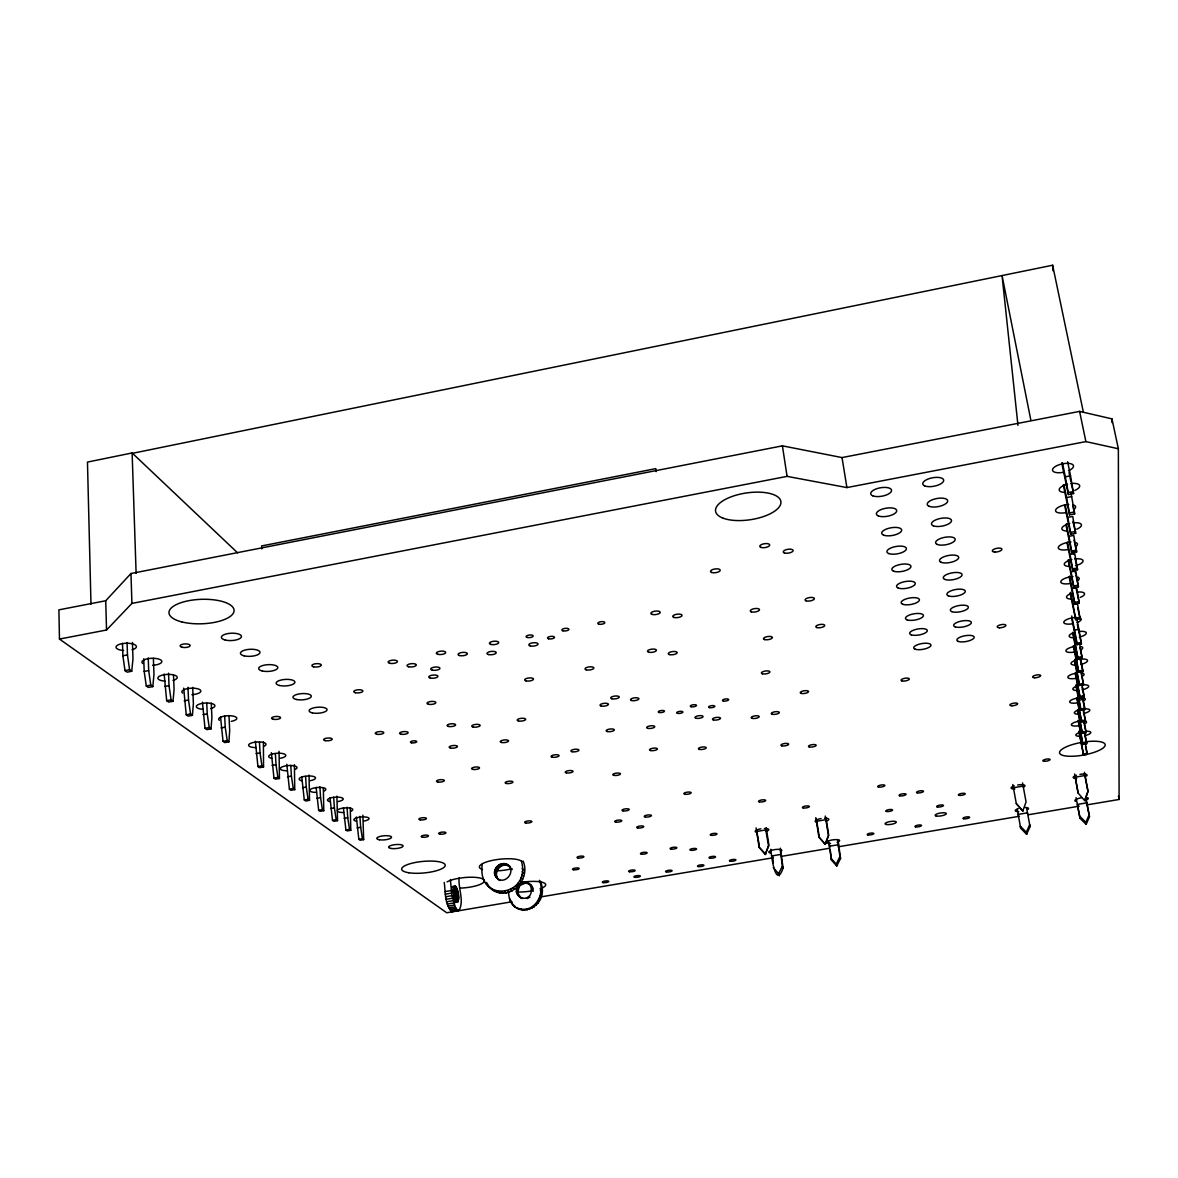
<?xml version="1.0" encoding="UTF-8"?>
<svg xmlns="http://www.w3.org/2000/svg" width="1178" height="1178" viewBox="0 0 1178 1178"><rect width="100%" height="100%" fill="white"/><g stroke="black" fill="none" stroke-linecap="round" stroke-linejoin="round"><path stroke-width="1.5" d="M458.625 898.785C459.582 895.943 455.901 880.717 453.707 888.934C452.352 892.202 456.887 908.194 458.625 898.785L453.883 899.58M356.345 816.987L358.848 839.34L360.1 840.238L363.663 839.62L362.868 815.176M343.416 807.828L345.905 830.004L347.201 830.932L350.808 830.299L350.249 807.946M520.028 897.165C536.402 904.468 533.914 873.502 519.336 884.428L520.352 885.296L525.27 883.117L529.113 883.809M330.017 797.8L332.505 820.344L333.845 821.302L337.526 820.654L336.908 796.195M316.146 787.419L318.649 810.331L320.033 811.333L323.773 810.67L323.346 787.64M301.804 777.185L304.277 799.965L305.72 801.011L309.519 800.333L309.048 775.109M286.799 764.272L289.405 789.231L290.892 790.305L294.75 789.613L294.397 764.684M271.367 752.698L273.959 778.084L275.505 779.203L279.436 778.496L279.068 751.373M255.361 741.256L257.938 766.525L259.543 767.688L263.548 766.966L263.401 741.875M220.536 716.946L223.025 741.345L224.762 742.596L228.915 741.831L229.695 730.478L228.988 715.9M202.439 702.162L205.001 728.328L206.813 729.638L211.039 728.858L211.907 717.314L211.26 703.104M183.68 688.129L186.227 714.781L188.112 716.15L192.426 715.341L193.383 703.619L192.691 687.348M164.154 674.022L166.672 700.674L168.645 702.088L173.033 701.278L174.079 689.366L173.534 675.23M143.76 658.782L144.187 671.431L146.293 685.964L148.34 687.437L152.816 686.597L153.965 674.493L153.39 658.296M122.497 643.379L122.88 655.763L125.001 670.606L127.136 672.152L131.715 671.283L132.981 658.973L132.451 642.481M516.494 890.509L518.394 885.444L519.41 886.298L517.584 892.703L521.044 898.004L517.363 894.352L516.494 890.509L517.51 891.363M507.747 865.005C516.479 871.234 505.053 885.37 497.101 878.243C488.207 870.086 503.948 856.98 510.545 867.435L506.599 864.328M500.002 880.54C491.432 875.504 499.766 861.457 508.395 865.874M508.498 890.789C508.822 923.935 552.305 909.387 540.319 881.173M517.702 908.503L516.671 907.678C532.809 915.645 546.239 894.647 539.333 880.305M482.244 864.21C476.648 903.6 531.175 897.165 521.486 861.236M490.195 887.991C507.055 903.776 531.793 880.481 523.061 861.015M756.35 831.535L765.774 829.93L768.498 845.568L765.273 854.506L759.074 847.173L756.085 827.884M765.14 854.521L768.954 845.406L766.215 827.751M815.794 817.694L818.916 837.043L825.174 844.39L828.414 835.423L825.277 816.074M825.896 817.576L828.752 835.276L825.174 844.39M1022.769 811.024L1026.067 801.953L1023.152 786.065L1013.404 787.729L1016.305 803.602L1022.769 811.024L1016.305 803.602M1074.616 773.975L1078.106 793.044L1084.629 800.584L1087.912 791.38L1084.482 773.46M1084.761 800.554L1088.074 791.439L1084.423 772.297M1089.179 814.646L1089.444 816.693L1086.204 824.291L1085.939 822.259L1089.179 814.646L1085.807 797.756M1026.701 834.245L1026.332 832.242L1029.69 824.644L1030.043 826.647L1026.568 834.274L1020.693 828.222L1018.16 814.396L1027.481 812.835L1030.043 826.647M838.309 841.975L840.547 858.438L836.748 866.021L836.247 864.063L839.929 856.494L837.543 839.708A6.641 1.708 -8.3 0 0 827.56 841.283A6.641 1.708 -8.3 0 0 830.564 843.404M770.854 849.264C771.089 853.903 775.448 890.45 783.075 868.068L780.41 848.189M779.306 875.622L778.599 873.708L782.369 866.154L780.204 849.397M444.209 882.44C445.667 891.893 444.356 904.468 451.91 911.595L458.934 910.476C464.618 900.979 457.889 887.976 459.17 877.816M511.974 901.774L446.727 912.773L59.46 639.065L58.9 609.851L105.725 600.751L130.964 573.524L782.413 445.844L842.02 457.579L1079.593 411.387L1111.958 418.867L1118.364 448.759L1119.1 799.464L1086.484 804.957M519.41 886.298L520.352 885.296M59.46 639.065L106.535 630.009L131.921 603.416L787.066 476.368L846.908 487.574L1085.895 441.603L1118.364 448.759M453.206 911.08L451.91 911.595M818.916 837.043L825.38 844.243M759.074 847.173L765.729 854.315M237.573 552.821L132.127 452.956L87.466 462.085L90.986 604.181M132.348 453.353L1052.631 265.227L1083.348 412.079M452.411 886.798L455.474 886.165L452.219 886.651M122.88 655.763L127.46 654.894L127.077 642.496M1062.453 462.733L1065.31 476.81L1070.522 475.824L1073.585 493.567L1068.372 494.539L1061.717 462.954M125.001 670.606L129.595 669.737L131.715 671.283M1068.372 494.539L1068.255 492.492L1073.467 491.506M144.187 671.431L148.678 670.576L148.237 657.928M1064.014 485.012L1066.561 497.558L1071.656 496.586L1074.645 513.902L1069.565 514.845L1063.263 484.88M146.293 685.964L150.784 685.125L152.816 686.597M1069.565 514.845L1069.447 512.901L1074.542 511.944M164.611 686.435L169.014 685.611L168.542 673.183M1065.265 505.053L1067.754 517.363L1072.731 516.435L1075.661 533.325L1070.684 534.252L1064.514 504.788M166.672 700.674L171.09 699.85L173.033 701.278M1070.684 534.252L1070.581 532.382L1075.558 531.455M184.195 700.836L188.509 700.026L187.994 687.319M1066.37 523.754L1068.902 536.329L1073.762 535.416L1076.633 551.922L1071.759 552.821L1065.943 524.961M186.227 714.781L190.556 713.986L192.426 715.341M1071.759 552.821L1071.656 551.024L1076.53 550.126M202.999 714.648L207.24 713.868L206.754 703.163M1067.504 542.13L1069.992 554.47L1074.763 553.601L1077.561 569.71L1072.805 570.594L1067.091 543.191M205.001 728.328L209.242 727.548L211.039 728.858M1072.805 570.594L1072.702 568.871L1077.472 568.002M221.052 727.916L225.219 727.15L224.689 716.18M1068.608 559.741L1071.052 571.875L1075.705 571.006L1078.444 586.777L1073.791 587.631L1068.063 560.036M223.025 741.345L227.192 740.579L228.915 741.831M1073.791 587.631L1073.688 585.981L1078.356 585.127M1069.565 576.13L1072.054 588.558L1076.618 587.719L1079.298 603.136L1074.734 603.961L1069.123 576.822M1074.734 603.961L1074.645 602.385L1079.225 601.56M1070.581 592.357L1073.025 604.564L1077.502 603.754L1080.123 618.848L1075.647 619.643L1070.139 592.946M256.024 753.611L260.029 752.889L259.454 742.287M1075.647 619.643L1075.558 618.126L1080.049 617.316M257.938 766.525L261.943 765.803L263.548 766.966M272.074 765.405L276.005 764.699L275.387 753.802M1071.744 615.961L1074.557 630.112L1078.901 629.332L1081.433 643.895L1077.104 644.66L1071.627 618.008M273.959 778.084L277.905 777.377L279.436 778.496M287.535 776.773L291.393 776.081L290.775 765.361M1077.104 644.66L1077.016 643.247L1081.36 642.466M1073.011 632.336L1075.426 644.513L1079.681 643.762L1082.17 658.031L1077.929 658.782L1072.54 632.527M289.405 789.231L293.278 788.538L294.75 789.613M302.437 787.729L306.251 787.051L305.603 776.493M1077.929 658.782L1077.841 657.412L1082.096 656.661M1073.776 645.868L1076.265 658.384L1079.048 657.898M304.277 799.965L308.091 799.288L309.519 800.333M316.823 798.301L320.563 797.639L319.871 786.757M1082.818 670.311L1082.876 671.637L1078.709 672.373L1078.636 671.062L1082.818 670.311L1080.432 657.648M1074.63 659.43L1077.075 671.754L1081.168 671.033L1083.569 684.742L1079.475 685.463L1074.498 661.064M318.649 810.331L322.389 809.669L323.773 810.67M330.709 808.506L334.39 807.858L333.683 797.153M1079.475 685.463L1079.401 684.197L1083.495 683.476M332.505 820.344L336.186 819.682L337.526 820.654M344.138 818.371L347.746 817.738L347.039 807.18M1076.118 684.551L1078.606 697.067L1084.158 696.154L1081.875 683.932M1075.308 674.052L1080.211 698.083L1084.231 697.376L1084.158 696.154M1075.97 685.935L1078.783 700.188L1082.729 699.496L1082.022 695.933M345.905 830.004L349.527 829.371L350.808 830.299M357.096 827.898L360.659 827.28L359.894 816.369M1084.805 708.39L1084.864 709.583L1080.918 710.26L1080.844 709.082L1084.805 708.39L1082.553 696.375M358.848 839.34L362.412 838.721L363.663 839.62M1077.973 710.246L1080.02 720.656L1082.567 720.214M1085.424 720.2L1085.483 721.348L1081.595 722.026L1081.537 720.877L1085.424 720.2L1083.215 708.39M1078.577 721.098L1080.697 731.862L1083.2 731.42M1086.013 731.612L1086.072 732.716L1082.258 733.379L1082.199 732.274L1086.013 731.612L1084.158 721.658M1086.587 742.641L1086.646 743.701L1082.891 744.349L1082.832 743.289L1086.587 742.641L1084.761 732.849M1087.147 753.302L1087.206 754.332L1083.51 754.965L1083.451 753.935L1087.147 753.302L1085.041 742.052M816.148 821.346L825.645 819.726M1085.115 775.492L1075.293 777.171L1078.106 793.044M452.514 886.887L455.68 886.357M452.941 887.417L456.092 886.887M453.353 888.168L456.519 887.623M452.19 889.361L456.931 888.551M444.975 891.613L451.351 890.524L450.423 879.524M452.573 890.45L457.314 889.64M452.926 891.658L457.668 890.862M445.255 894.176L451.63 893.101L451.351 890.524M453.236 892.968L457.977 892.173M453.501 894.338L458.227 893.528M445.637 896.767L452.013 895.678L455.209 906.839L456.769 909.431L458.934 910.476M453.692 895.722L458.433 894.912M453.824 897.076L458.566 896.281M446.123 899.315L452.499 898.24M453.898 898.387L458.625 897.577M446.698 901.759L453.074 900.684M453.81 900.655L458.536 899.859M455.238 901.303L458.389 900.772M455.017 902.024L458.183 901.494M454.752 902.539L457.918 902.009M447.36 904.041L453.736 902.981M448.082 906.118L454.443 905.043M448.833 907.899L455.209 906.839M449.628 909.387L455.989 908.312M772.12 855.891L781.147 854.374M836.748 866.021L831.432 859.955L829.386 846.231L838.486 844.7M1086.734 802.836L1077.325 804.427L1080.02 818.268L1086.072 824.32L1085.807 822.288L1079.74 816.236M450.408 910.506L456.769 909.431M451.174 911.242L457.535 910.182M454.796 910.815L459.538 910.02M540.967 896.885L772.945 857.79M782.015 856.273L829.135 848.322M838.191 846.805L1019.426 816.266M1028.482 814.734L1079.225 806.179M773.298 867.671L778.599 873.708M836.13 864.078L830.799 858.026M1020.693 828.222L1020.325 826.205L1026.332 832.242M528.112 882.94L531.204 885.326L533.03 888.757L532.044 887.888M486.161 883.647L492.036 889.478M492.699 889.611L494.539 891.083M488.001 885.989L489.842 887.49M518.894 908.621L519.925 909.445M511.385 902.863L515.669 907.207L514.639 906.368M495.467 890.774L497.293 892.247M512.872 904.763L513.902 905.587M521.265 909.195L522.281 910.02M510.221 900.728L512.415 903.688M498.397 891.481L500.223 892.953M523.724 909.372L524.74 910.196M501.445 891.687L503.271 893.174M509.426 898.416L511.252 901.568M504.537 891.422L506.334 892.895M526.198 909.151L527.214 909.976M528.642 908.547L529.644 909.372M507.571 890.656L509.367 892.144M530.984 907.561L531.985 908.4M495.452 876.137L497.278 877.654M517.363 894.352L518.394 895.206M521.206 897.724L522.222 898.564M496.174 877.271L498.927 879.76M510.486 889.434L512.268 890.921M494.613 873.546L496.453 875.077M516.568 891.849L517.584 892.703M533.178 906.235L534.179 907.06M494.922 874.886L496.748 876.417M516.862 893.145L517.878 893.999M494.554 872.162L496.38 873.693M513.21 887.785L514.992 889.272M535.151 904.586L536.152 905.411M494.716 870.763L496.542 872.294M516.641 889.154L517.672 890.008M526.448 897.739L527.449 898.593M515.669 885.723L517.436 887.225M495.113 869.393L496.939 870.94M517.024 887.844L518.04 888.698M527.7 897.194L528.701 898.034M495.717 868.098L497.543 869.644M517.613 886.578L518.629 887.446M536.874 902.657L537.86 903.497M528.863 896.443L529.864 897.283M496.527 866.92L498.353 868.466M497.528 865.874L499.339 867.42M538.287 900.493L539.274 901.332M517.805 883.338L519.572 884.84M498.662 864.991L500.473 866.537M520.44 883.574L521.456 884.442M519.572 880.658L521.339 882.16M499.914 864.313L501.725 865.859M521.648 882.926L522.664 883.794M539.377 898.166L540.363 899.005M523.592 882.337L524.608 883.205M501.239 863.857L503.05 865.403M522.929 882.484L523.945 883.353M532.191 890.568L533.192 891.422M503.993 863.621L505.804 865.167M525.594 882.263L526.595 883.132M540.084 895.722L541.07 896.561M502.623 863.621L504.42 865.167M524.254 882.248L525.27 883.117M532.235 889.213L533.222 890.067M540.422 893.204L541.409 894.058M531.013 885.473L532.014 886.342M505.333 863.857L507.129 865.403M526.89 882.499L527.891 883.353M531.631 886.636L532.633 887.49M520.926 877.757L522.679 879.274M540.363 890.715L541.35 891.569M521.825 874.724L523.577 876.255M529.231 883.603L531.204 885.326M522.252 871.617L524.004 873.148M522.193 868.51L523.945 870.056M518.084 895.457L519.999 897.238M486.602 882.513L488.016 885.134M511.385 868.48L512.018 869.673M778.467 873.737L779.173 875.652M782.369 866.154L783.075 868.068M839.929 856.494L840.547 858.438M1071.2 482.995L1073.585 493.567M1072.702 505.229L1074.645 513.902M1072.996 521.368L1075.661 533.325M1074.027 540.142L1076.633 551.922M1075.013 558.122L1077.561 569.71M1075.941 575.35L1078.444 586.777M1077.207 593.491L1079.298 603.136M1077.723 607.76L1080.123 618.848M1081.433 643.895L1077.34 624.266M1079.873 647.355L1081.787 656.249M1082.876 671.637L1079.917 657.56M1083.569 684.742L1080.653 670.871M1082.052 687.157L1084.231 697.376M1078.709 672.373L1073.291 645.824M1083.083 701.175L1084.864 709.583M1083.377 711.394L1085.483 721.348M1083.996 722.894L1086.072 732.716M1078.783 700.188L1080.918 710.26M1084.614 734.012L1086.646 743.701M1081.595 722.026L1076.736 698.039M1079.593 411.387L1085.895 441.603M1085.527 746.366L1087.206 754.332M1082.258 733.379L1077.472 709.73M1082.891 744.349L1078.047 720.362M1083.51 754.965L1078.739 731.317M1089.444 816.693L1086.101 800.142M1067.636 461.747L1070.522 475.824M1069.02 472.466L1070.817 481.228M1070.92 493.008L1071.656 496.586M1080.02 818.268L1076.103 797.639M1073.585 551.098L1074.292 554.602M1074.866 569.961L1075.588 573.553M1118.423 796.137L1119.1 799.464M1076.132 588.352L1076.854 591.886M1076.766 618.715L1078.901 629.332M1030.897 420.428L1002.051 275.578L1017.969 425.376M1075.44 672.505L1080.211 698.083M1077.237 698.51L1081.537 720.877M1079.269 732.083L1083.451 753.935M1065.31 476.81L1068.255 492.492M1066.561 497.558L1069.447 512.901M1067.754 517.363L1070.581 532.382M1068.902 536.329L1071.656 551.024M1069.992 554.47L1072.702 568.871M1071.052 571.875L1073.688 585.981M1072.054 588.558L1074.645 602.385M1073.025 604.564L1075.558 618.126M1022.548 782.869L1023.402 787.508M829.224 843.507L829.872 846.953M828.443 841.239L829.386 846.231M1074.557 630.112L1077.016 643.247M1075.426 644.513L1077.841 657.412M1076.265 658.384L1078.636 671.062M1077.075 671.754L1079.401 684.197M1078.606 697.067L1080.844 709.082M1080.02 720.656L1082.199 732.274M1080.697 731.862L1082.832 743.289M1012.815 784.519L1013.669 789.157M1026.553 807.769L1027.599 813.63M1017.232 809.345L1018.293 815.191M1026.2 832.257L1026.568 834.274M819.27 836.881L816.428 819.196M757.086 832.875L759.236 845.23M842.02 457.579L846.908 487.574M360.659 827.28L362.412 838.721M782.413 445.844L787.066 476.368M347.746 817.738L349.527 829.371M334.39 807.858L336.186 819.682M320.563 797.639L322.389 809.669M306.251 787.051L308.091 799.288M291.393 776.081L293.278 788.538M451.63 893.101L452.013 895.678M276.005 764.699L277.905 777.377M260.029 752.889L261.943 765.803M225.219 727.15L227.192 740.579M207.24 713.868L209.242 727.548M188.509 700.026L190.556 713.986M169.014 685.611L171.09 699.85M148.678 670.576L150.784 685.125M127.46 654.894L129.595 669.737M656.161 471.642L655.778 468.638L261.634 545.944L261.81 548.904M830.269 850.207L831.432 859.955M772.709 856.597L773.372 863.091M1052.631 265.227L1052.97 270.719M132.127 452.956L136.118 573.377M130.964 573.524L131.921 603.416M105.725 600.751L106.535 630.009M1111.958 418.867L1111.988 422.549M1076.103 542.675A9.792 3.549 -11.6 0 1 1076.294 546.253M1068.078 549.581A9.792 3.549 -11.6 0 1 1058.359 547.137A9.792 3.549 -11.6 0 1 1070.979 542.042M824.585 818.209A6.891 1.841 -8.2 0 1 828.738 819.122A6.891 1.841 -8.2 0 1 826.131 821.184M816.575 822.126A6.891 1.841 -8.2 0 1 815.647 820.418M817.797 819.358A6.891 1.841 -8.2 0 1 821.066 818.548M770.206 852.96A6.597 1.693 -7.8 0 1 770.368 850.752A6.597 1.693 -7.8 0 1 778.687 849.338A6.597 1.693 -7.8 0 1 781.382 851.076M1070.993 483.525A10.484 4.035 -12.1 0 1 1079.534 485.262A10.484 4.035 -12.1 0 1 1074.763 490.446M1064.514 492.389A10.484 4.035 -12.1 0 1 1059.287 489.091A10.484 4.035 -12.1 0 1 1067.445 484.202M1076.913 592.107A9.218 3.136 -11.3 0 1 1084.408 593.329A9.218 3.136 -11.3 0 1 1080.182 597.423M1071.17 599.072A9.218 3.136 -11.3 0 1 1070.831 593.609M1083.274 708.994A7.863 2.282 -10.5 0 1 1089.812 710.143A7.863 2.282 -10.5 0 1 1083.524 713.529M1078.326 714.162A7.863 2.282 -10.5 0 1 1078.091 710.172M837.558 839.605A6.641 1.708 -8.3 0 1 837.072 842.299M330.252 801.703A7.952 2.356 -4.4 0 1 330.238 798.08A7.952 2.356 -4.4 0 1 342.209 797.874A7.952 2.356 -4.4 0 1 338.042 801.57M1086.985 731.244A7.598 2.135 -10.4 0 1 1090.725 732.863A7.598 2.135 -10.4 0 1 1084.732 735.661M1079.711 736.279A7.598 2.135 -10.4 0 1 1079.475 732.539M1063.278 472.304A10.72 4.226 -12.2 0 1 1053.058 468.461A10.72 4.226 -12.2 0 1 1069.58 463.484A10.72 4.226 -12.2 0 1 1068.475 470.729M1074.145 505.171A10.234 3.858 -11.8 0 1 1074.351 509.073M1065.781 512.636A10.234 3.858 -11.8 0 1 1055.621 509.927A10.234 3.858 -11.8 0 1 1068.785 504.449M1073.129 522.87A10.013 3.696 -11.8 0 1 1081.301 524.401A10.013 3.696 -11.8 0 1 1076.721 529.187M1066.929 531.013A10.013 3.696 -11.8 0 1 1061.923 528.024A10.013 3.696 -11.8 0 1 1069.742 523.503M219.329 720.318A9.115 3.019 -3 0 1 224.218 716.136A9.115 3.019 -3 0 1 236.13 717.196A9.115 3.019 -3 0 1 231.227 721.378M202.955 709.274A9.321 3.122 -2.7 0 1 197.565 704.93A9.321 3.122 -2.7 0 1 212.04 703.634A9.321 3.122 -2.7 0 1 210.671 708.582M182.634 693.091A9.527 3.254 -2.5 0 1 188.568 688.438A9.527 3.254 -2.5 0 1 200.716 690.514A9.527 3.254 -2.5 0 1 191.911 694.667M164.92 681.12A9.748 3.387 -2.2 0 1 159.074 676.408A9.748 3.387 -2.2 0 1 174.167 675.068A9.748 3.387 -2.2 0 1 172.989 680.398M142.803 663.538A9.969 3.519 -1.9 0 1 148.811 658.546A9.969 3.519 -1.9 0 1 161.651 660.843A9.969 3.519 -1.9 0 1 152.625 665.305M123.616 650.521A10.219 3.667 -1.5 0 1 117.226 645.382A10.219 3.667 -1.5 0 1 133.011 644.013A10.219 3.667 -1.5 0 1 132.039 649.785M356.507 821.213A7.672 2.209 -4.7 0 1 356.625 817.812A7.672 2.209 -4.7 0 1 368.14 817.576A7.672 2.209 -4.7 0 1 364.002 821.051M1075.102 558.932A9.601 3.401 -11.5 0 1 1083.097 560.875A9.601 3.401 -11.5 0 1 1075.47 565.69M1069.138 566.441A9.601 3.401 -11.5 0 1 1064.352 563.732A9.601 3.401 -11.5 0 1 1071.847 559.535M1077.914 577.132A9.395 3.269 -11.3 0 1 1078.076 580.43M1070.198 583.522A9.395 3.269 -11.3 0 1 1060.877 581.328A9.395 3.269 -11.3 0 1 1072.981 576.572M1080.035 617.949A8.923 2.945 -11.1 0 1 1077.045 622.573M1072.702 623.751A8.923 2.945 -11.1 0 1 1063.999 621.557A8.923 2.945 -11.1 0 1 1076.766 617.434M1081.301 697.715A7.996 2.371 -10.6 0 1 1084.349 700.468M1077.634 702.839A7.996 2.371 -10.6 0 1 1069.624 701.838A7.996 2.371 -10.6 0 1 1077.325 698.083M1081.537 646.648A8.585 2.739 -10.9 0 1 1081.684 649.402M1074.469 652.067A8.585 2.739 -10.9 0 1 1065.854 650.83A8.585 2.739 -10.9 0 1 1074.13 646.575M1079.136 659.415A8.437 2.636 -10.8 0 1 1087.544 660.372A8.437 2.636 -10.8 0 1 1080.844 664.436M1075.278 665.099A8.437 2.636 -10.8 0 1 1071.096 663.067A8.437 2.636 -10.8 0 1 1077.708 659.709M1082.935 673.286A8.275 2.547 -10.7 0 1 1083.068 675.848M1076.103 678.366A8.275 2.547 -10.7 0 1 1067.798 677.247A8.275 2.547 -10.7 0 1 1075.779 673.256M1081.964 684.978A8.128 2.459 -10.7 0 1 1088.737 686.244A8.128 2.459 -10.7 0 1 1082.229 689.837M1076.854 690.485A8.128 2.459 -10.7 0 1 1076.589 686.229M287.358 770.795A8.408 2.606 -3.8 0 1 280.717 767.776A8.408 2.606 -3.8 0 1 292.718 765.612A8.408 2.606 -3.8 0 1 295.177 769.396M271.941 758.367A8.57 2.695 -3.7 0 1 271.588 754.229A8.57 2.695 -3.7 0 1 284.561 754.111A8.57 2.695 -3.7 0 1 280.379 758.279M337.306 810.317A7.804 2.268 -4.5 0 1 348.29 807.858A7.804 2.268 -4.5 0 1 350.897 811.215M343.578 812.511A7.804 2.268 -4.5 0 1 337.644 811.465M1085.439 721.216A7.716 2.209 -10.4 0 1 1085.556 723.439M1079.048 725.692A7.716 2.209 -10.4 0 1 1071.406 724.382A7.716 2.209 -10.4 0 1 1081.404 720.921M256.097 747.588A8.747 2.798 -3.4 0 1 249.014 744.319A8.747 2.798 -3.4 0 1 261.442 742.066A8.747 2.798 -3.4 0 1 264.166 746.116M511.9 868.746A21.675 5.728 -5.9 0 1 497.219 870.851M482.494 869.585A21.675 5.728 -5.9 0 1 492.389 860.382A21.675 5.728 -5.9 0 1 521.721 861.339M447.08 881.895A19.908 5.124 -5.7 0 1 472.319 877.227A19.908 5.124 -5.7 0 1 483.436 882.528A19.908 5.124 -5.7 0 1 460.112 888.109M521.294 882.425A19.437 4.933 -6.1 0 1 543.117 882.543A19.437 4.933 -6.1 0 1 540.025 888.845M531.411 890.98A19.437 4.933 -6.1 0 1 515.964 891.908M1017.689 785.004A7.039 1.87 -9.7 0 1 1023.873 784.901A7.039 1.87 -9.7 0 1 1024.168 786.757M1014.818 789.039A7.039 1.87 -9.7 0 1 1014.258 785.844M1024.978 807.534A6.773 1.738 -9.6 0 1 1027.805 809.463M1018.793 811.627A6.773 1.738 -9.6 0 1 1018.278 808.668M764.404 828.473A6.862 1.826 -7.8 0 1 768.689 829.356A6.862 1.826 -7.8 0 1 766.26 831.388M756.718 832.331A6.862 1.826 -7.8 0 1 755.628 830.652A6.862 1.826 -7.8 0 1 760.9 828.811M316.455 792.382A8.099 2.43 -4.2 0 1 310.182 789.569A8.099 2.43 -4.2 0 1 321.8 787.508A8.099 2.43 -4.2 0 1 324.009 791.027M302.128 780.808A8.246 2.518 -4 0 1 301.966 776.95A8.246 2.518 -4 0 1 314.408 776.773A8.246 2.518 -4 0 1 310.226 780.69M1079.048 631.482A8.761 2.842 -11 0 1 1086.337 633.013A8.761 2.842 -11 0 1 1079.357 637.107M1073.57 637.799A8.761 2.842 -11 0 1 1073.276 632.866M1087.397 797.639A6.832 1.738 -10 0 1 1085.071 800.436M1075.838 801.349A6.832 1.738 -10 0 1 1075.72 799.612A6.832 1.738 -10 0 1 1081.492 797.742M1079.961 774.388A7.112 1.885 -10.1 0 1 1086.087 774.299A7.112 1.885 -10.1 0 1 1086.204 776.184M1076.692 778.496A7.112 1.885 -10.1 0 1 1076.471 775.242M1085.35 741.816A23.207 6.405 -10.3 0 1 1101.18 749.296A23.207 6.405 -10.3 0 1 1062.217 755.186A23.207 6.405 -10.3 0 1 1081.949 742.331M751.284 611.824A4.683 1.708 -8.2 0 0 759.221 610.366A4.683 1.708 -8.2 0 0 754.126 608.687A4.683 1.708 -8.2 0 0 751.284 611.824M603.195 882.616A3.254 0.825 -6.7 0 0 608.643 881.689A3.254 0.825 -6.7 0 0 604.829 881.056A3.254 0.825 -6.7 0 0 603.195 882.616M709.745 858.144A3.313 0.854 -7.4 0 0 715.355 857.201A3.313 0.854 -7.4 0 0 711.659 856.509A3.313 0.854 -7.4 0 0 709.745 858.144M722.718 518.025A32.999 13.518 -8.4 0 0 778.717 507.571A32.999 13.518 -8.4 0 0 743.289 493.479A32.999 13.518 -8.4 0 0 722.718 518.025M181.677 621.881A32.586 12.236 -2.1 0 0 233.804 612.148A32.586 12.236 -2.1 0 0 189.084 600.633A32.586 12.236 -2.1 0 0 181.677 621.881M552.217 757.174A4.005 1.237 -6.2 0 0 558.917 755.981A4.005 1.237 -6.2 0 0 554.087 754.907A4.005 1.237 -6.2 0 0 552.217 757.174M629.464 871.735A3.298 0.839 -6.8 0 0 635.001 870.792A3.298 0.839 -6.8 0 0 631.172 870.144A3.298 0.839 -6.8 0 0 629.464 871.735M709.362 707.595A3.136 1.016 -7.6 0 0 714.648 706.653A3.136 1.016 -7.6 0 0 711.173 705.71A3.136 1.016 -7.6 0 0 709.362 707.595M408.648 872.736A21.881 5.802 -5.3 0 0 444.695 866.64A21.881 5.802 -5.3 0 0 416.983 862.178A21.881 5.802 -5.3 0 0 408.648 872.736M670.93 849.073A3.387 0.898 -7.1 0 0 676.658 848.101A3.387 0.898 -7.1 0 0 672.8 847.365A3.387 0.898 -7.1 0 0 670.93 849.073M803.146 807.931A3.534 0.972 -8.1 0 0 809.153 806.901A3.534 0.972 -8.1 0 0 805.428 806.061A3.534 0.972 -8.1 0 0 803.146 807.931M948.437 595.891A9.336 3.313 -10.3 0 0 964.355 592.99A9.336 3.313 -10.3 0 0 955.446 589.56A9.336 3.313 -10.3 0 0 948.437 595.891M262.252 670.974A9.601 3.387 -3.1 0 0 277.713 668.103A9.601 3.387 -3.1 0 0 264.741 665.055A9.601 3.387 -3.1 0 0 262.252 670.974M430.264 678.057A4.579 1.59 -4.8 0 0 437.804 676.658A4.579 1.59 -4.8 0 0 431.987 675.215A4.579 1.59 -4.8 0 0 430.264 678.057M915.542 826.853A3.357 0.869 -8.9 0 0 921.27 825.881A3.357 0.869 -8.9 0 0 917.971 825.13A3.357 0.869 -8.9 0 0 915.542 826.853M1044.753 761.312A3.667 1.001 -10 0 0 1050.069 759.515A3.667 1.001 -10 0 0 1044.562 759.574A3.667 1.001 -10 0 0 1044.753 761.312M428.468 704.267A4.432 1.487 -4.9 0 0 435.757 702.927A4.432 1.487 -4.9 0 0 430.117 701.602A4.432 1.487 -4.9 0 0 428.468 704.267M420.119 819.829A3.77 1.075 -5.2 0 0 426.333 818.739A3.77 1.075 -5.2 0 0 421.518 817.871A3.77 1.075 -5.2 0 0 420.119 819.829M637.622 827.928A3.534 0.972 -6.9 0 0 643.571 826.912A3.534 0.972 -6.9 0 0 639.492 826.102A3.534 0.972 -6.9 0 0 637.622 827.928M615.623 822.082A3.593 1.001 -6.7 0 0 621.645 821.037A3.593 1.001 -6.7 0 0 617.449 820.212A3.593 1.001 -6.7 0 0 615.623 822.082M607.244 731.523A4.108 1.311 -6.6 0 0 614.15 730.301A4.108 1.311 -6.6 0 0 609.321 729.123A4.108 1.311 -6.6 0 0 607.244 731.523M641.303 854.109A3.387 0.898 -6.9 0 0 647.002 853.137A3.387 0.898 -6.9 0 0 643.1 852.43A3.387 0.898 -6.9 0 0 641.303 854.109M518.467 720.965A4.241 1.384 -5.8 0 0 525.535 719.684A4.241 1.384 -5.8 0 0 520.352 718.447A4.241 1.384 -5.8 0 0 518.467 720.965M562.848 630.79A3.549 1.296 -6.2 0 0 568.783 629.685A3.549 1.296 -6.2 0 0 564.527 628.463A3.549 1.296 -6.2 0 0 562.848 630.79M711.011 835.261A3.446 0.928 -7.4 0 0 716.828 834.26A3.446 0.928 -7.4 0 0 712.999 833.509A3.446 0.928 -7.4 0 0 711.011 835.261M450.497 748.03A4.152 1.311 -5.2 0 0 457.358 746.808A4.152 1.311 -5.2 0 0 452.116 745.674A4.152 1.311 -5.2 0 0 450.497 748.03M527.14 637.445A3.549 1.281 -5.8 0 0 533.045 636.341A3.549 1.281 -5.8 0 0 528.731 635.133A3.549 1.281 -5.8 0 0 527.14 637.445M578.015 857.967A3.416 0.898 -6.5 0 0 583.728 856.995A3.416 0.898 -6.5 0 0 579.664 856.273A3.416 0.898 -6.5 0 0 578.015 857.967M472.805 769.381A4.02 1.237 -5.5 0 0 479.446 768.203A4.02 1.237 -5.5 0 0 474.439 767.158A4.02 1.237 -5.5 0 0 472.805 769.381M548.521 638.77A3.519 1.281 -6 0 0 554.396 637.681A3.519 1.281 -6 0 0 550.155 636.473A3.519 1.281 -6 0 0 548.521 638.77M801.128 693.386A4.182 1.355 -8.4 0 0 808.241 692.119A4.182 1.355 -8.4 0 0 803.823 690.823A4.182 1.355 -8.4 0 0 801.128 693.386M816.707 627.535A4.55 1.605 -8.8 0 0 824.438 626.122A4.55 1.605 -8.8 0 0 819.682 624.546A4.55 1.605 -8.8 0 0 816.707 627.535M723.189 700.954A3.151 1.031 -7.7 0 0 728.519 699.997A3.151 1.031 -7.7 0 0 725.03 699.04A3.151 1.031 -7.7 0 0 723.189 700.954M572.037 751.711A4.02 1.252 -6.3 0 0 578.766 750.519A4.02 1.252 -6.3 0 0 573.966 749.414A4.02 1.252 -6.3 0 0 572.037 751.711M325.143 740.638A4.329 1.399 -4 0 0 332.167 739.372A4.329 1.399 -4 0 0 326.439 738.179A4.329 1.399 -4 0 0 325.143 740.638M355.388 692.708A4.565 1.561 -4.1 0 0 362.839 691.339A4.565 1.561 -4.1 0 0 356.86 689.94A4.565 1.561 -4.1 0 0 355.388 692.708M645.205 816.972A3.593 1.001 -6.9 0 0 651.257 815.927A3.593 1.001 -6.9 0 0 647.12 815.088A3.593 1.001 -6.9 0 0 645.205 816.972M432.238 670.091A4.624 1.62 -4.8 0 0 439.85 668.677A4.624 1.62 -4.8 0 0 433.99 667.204A4.624 1.62 -4.8 0 0 432.238 670.091M677.453 713.323A3.122 1.016 -7.3 0 0 682.725 712.381A3.122 1.016 -7.3 0 0 679.176 711.453A3.122 1.016 -7.3 0 0 677.453 713.323M659.017 712.469A3.136 1.016 -7.1 0 0 664.304 711.527A3.136 1.016 -7.1 0 0 660.711 710.599A3.136 1.016 -7.1 0 0 659.017 712.469M408.56 666.748A4.653 1.649 -4.6 0 0 416.217 665.334A4.653 1.649 -4.6 0 0 410.238 663.832A4.653 1.649 -4.6 0 0 408.56 666.748M439.821 834.112A3.681 1.031 -5.4 0 0 445.873 833.052A3.681 1.031 -5.4 0 0 441.22 832.242A3.681 1.031 -5.4 0 0 439.821 834.112M598.733 624.104A3.549 1.311 -6.5 0 0 604.697 622.985A3.549 1.311 -6.5 0 0 600.515 621.748A3.549 1.311 -6.5 0 0 598.733 624.104M901.788 680.869A4.197 1.355 -9.4 0 0 908.945 679.603A4.197 1.355 -9.4 0 0 904.778 678.278A4.197 1.355 -9.4 0 0 901.788 680.869M411.49 742.788A3.181 1.016 -4.8 0 0 416.703 741.846A3.181 1.016 -4.8 0 0 412.624 740.977A3.181 1.016 -4.8 0 0 411.49 742.788M611.838 698.775A4.3 1.428 -6.7 0 0 619.054 697.479A4.3 1.428 -6.7 0 0 614.032 696.169A4.3 1.428 -6.7 0 0 611.838 698.775M759.354 801.894A3.593 1.001 -7.8 0 0 765.45 800.849A3.593 1.001 -7.8 0 0 761.562 799.98A3.593 1.001 -7.8 0 0 759.354 801.894M631.555 700.512A4.27 1.414 -6.9 0 0 638.726 699.217A4.27 1.414 -6.9 0 0 633.779 697.936A4.27 1.414 -6.9 0 0 631.555 700.512M809.286 746.94A3.873 1.163 -8.4 0 0 815.868 745.792A3.873 1.163 -8.4 0 0 811.804 744.717A3.873 1.163 -8.4 0 0 809.286 746.94M273.267 719.272A4.506 1.487 -3.5 0 0 280.526 717.947A4.506 1.487 -3.5 0 0 274.445 716.651A4.506 1.487 -3.5 0 0 273.267 719.272M899.712 795.798A3.534 0.957 -8.9 0 0 905.749 794.767A3.534 0.957 -8.9 0 0 902.23 793.898A3.534 0.957 -8.9 0 0 899.712 795.798M601.119 706.02A4.256 1.414 -6.6 0 0 608.275 704.724A4.256 1.414 -6.6 0 0 603.254 703.457A4.256 1.414 -6.6 0 0 601.119 706.02M648.592 652.17A4.521 1.59 -7.1 0 0 656.22 650.771A4.521 1.59 -7.1 0 0 651.022 649.269A4.521 1.59 -7.1 0 0 648.592 652.17M713.382 719.935A4.094 1.311 -7.6 0 0 720.303 718.713A4.094 1.311 -7.6 0 0 715.768 717.52A4.094 1.311 -7.6 0 0 713.382 719.935M917.147 792.809A3.549 0.972 -9 0 0 923.199 791.778A3.549 0.972 -9 0 0 919.709 790.909A3.549 0.972 -9 0 0 917.147 792.809M448.465 726.443A4.285 1.399 -5.1 0 0 455.533 725.162A4.285 1.399 -5.1 0 0 450.129 723.94A4.285 1.399 -5.1 0 0 448.465 726.443M669.34 654.57A4.491 1.576 -7.3 0 0 676.923 653.186A4.491 1.576 -7.3 0 0 671.813 651.684A4.491 1.576 -7.3 0 0 669.34 654.57M699.364 749.37A3.932 1.207 -7.4 0 0 706.02 748.192A3.932 1.207 -7.4 0 0 701.617 747.117A3.932 1.207 -7.4 0 0 699.364 749.37M525.683 822.951A3.667 1.031 -6 0 0 531.764 821.891A3.667 1.031 -6 0 0 527.302 821.051A3.667 1.031 -6 0 0 525.683 822.951M401.035 734.218A4.285 1.384 -4.7 0 0 408.059 732.937A4.285 1.384 -4.7 0 0 402.552 731.744A4.285 1.384 -4.7 0 0 401.035 734.218M684.727 794.222A3.696 1.06 -7.3 0 0 690.956 793.147A3.696 1.06 -7.3 0 0 686.789 792.234A3.696 1.06 -7.3 0 0 684.727 794.222M650.536 750.533A3.961 1.222 -7 0 0 657.221 749.355A3.961 1.222 -7 0 0 652.656 748.266A3.961 1.222 -7 0 0 650.536 750.533M506.334 783.473A3.902 1.163 -5.8 0 0 512.813 782.339A3.902 1.163 -5.8 0 0 508.027 781.353A3.902 1.163 -5.8 0 0 506.334 783.473M313.554 666.807A4.756 1.693 -3.6 0 0 321.27 665.364A4.756 1.693 -3.6 0 0 314.938 663.847A4.756 1.693 -3.6 0 0 313.554 666.807M566.353 772.871A3.917 1.178 -6.3 0 0 572.891 771.723A3.917 1.178 -6.3 0 0 568.223 770.706A3.917 1.178 -6.3 0 0 566.353 772.871M760.855 547.387A5.051 1.973 -8.5 0 0 769.411 545.782A5.051 1.973 -8.5 0 0 763.962 543.78A5.051 1.973 -8.5 0 0 760.855 547.387M437.833 654.305A4.697 1.679 -4.9 0 0 445.593 652.862A4.697 1.679 -4.9 0 0 439.63 651.316A4.697 1.679 -4.9 0 0 437.833 654.305M888.698 553.542A9.895 3.74 -9.9 0 0 905.543 550.406A9.895 3.74 -9.9 0 0 895.722 546.533A9.895 3.74 -9.9 0 0 888.698 553.542M389.668 663.273A4.697 1.664 -4.4 0 0 397.369 661.845A4.697 1.664 -4.4 0 0 391.302 660.328A4.697 1.664 -4.4 0 0 389.668 663.273M994.939 552.07A4.903 1.796 -10.9 0 0 1001.948 549.184A4.903 1.796 -10.9 0 0 994.497 548.977A4.903 1.796 -10.9 0 0 994.939 552.07M673.875 617.434A4.712 1.723 -7.4 0 0 681.812 615.961A4.712 1.723 -7.4 0 0 676.481 614.298A4.712 1.723 -7.4 0 0 673.875 617.434M459.508 655.542A4.668 1.664 -5.1 0 0 467.239 654.099A4.668 1.664 -5.1 0 0 461.378 652.568A4.668 1.664 -5.1 0 0 459.508 655.542M958.907 795.312A3.505 0.942 -9.3 0 0 964.9 794.296A3.505 0.942 -9.3 0 0 961.542 793.442A3.505 0.942 -9.3 0 0 958.907 795.312M784.312 552.909A4.992 1.929 -8.7 0 0 792.794 551.319A4.992 1.929 -8.7 0 0 787.478 549.36A4.992 1.929 -8.7 0 0 784.312 552.909M690.676 850.266A3.372 0.883 -7.3 0 0 696.36 849.309A3.372 0.883 -7.3 0 0 692.576 848.587A3.372 0.883 -7.3 0 0 690.676 850.266M488.384 654.526A4.653 1.664 -5.4 0 0 496.1 653.098A4.653 1.664 -5.4 0 0 490.328 651.552A4.653 1.664 -5.4 0 0 488.384 654.526M530.144 645.897A4.668 1.679 -5.8 0 0 537.919 644.454A4.668 1.679 -5.8 0 0 532.25 642.894A4.668 1.679 -5.8 0 0 530.144 645.897M955.152 626.843A8.982 3.048 -10.1 0 0 970.451 624.075A8.982 3.048 -10.1 0 0 961.925 620.968A8.982 3.048 -10.1 0 0 955.152 626.843M573.421 869.732A3.357 0.869 -6.4 0 0 579.031 868.79A3.357 0.869 -6.4 0 0 575.041 868.112A3.357 0.869 -6.4 0 0 573.421 869.732M490.799 644.425A4.712 1.708 -5.4 0 0 498.603 642.982A4.712 1.708 -5.4 0 0 492.772 641.392A4.712 1.708 -5.4 0 0 490.799 644.425M937.261 806.945A3.46 0.913 -9.1 0 0 943.151 805.943A3.46 0.913 -9.1 0 0 939.808 805.119A3.46 0.913 -9.1 0 0 937.261 806.945M613.826 775.36A3.858 1.149 -6.7 0 0 620.305 774.211A3.858 1.149 -6.7 0 0 615.799 773.224A3.858 1.149 -6.7 0 0 613.826 775.36M647.679 728.328A4.094 1.311 -7 0 0 654.57 727.106A4.094 1.311 -7 0 0 649.858 725.928A4.094 1.311 -7 0 0 647.679 728.328M886.43 811.451A3.46 0.928 -8.7 0 0 892.32 810.435A3.46 0.928 -8.7 0 0 888.86 809.625A3.46 0.928 -8.7 0 0 886.43 811.451M379.301 839.767A7.407 2.061 -4.9 0 0 391.42 837.661A7.407 2.061 -4.9 0 0 381.834 836.041A7.407 2.061 -4.9 0 0 379.301 839.767M312.332 712.881A9.012 3.019 -3.8 0 0 326.954 710.216A9.012 3.019 -3.8 0 0 314.997 707.566A9.012 3.019 -3.8 0 0 312.332 712.881M437.73 781.986A3.976 1.207 -5.2 0 0 444.268 780.823A3.976 1.207 -5.2 0 0 439.247 779.821A3.976 1.207 -5.2 0 0 437.73 781.986M296.296 699.467A9.203 3.136 -3.6 0 0 311.198 696.728A9.203 3.136 -3.6 0 0 298.917 693.96A9.203 3.136 -3.6 0 0 296.296 699.467M586.202 669.811A4.476 1.561 -6.4 0 0 593.712 668.441A4.476 1.561 -6.4 0 0 588.411 666.998A4.476 1.561 -6.4 0 0 586.202 669.811M525.933 680.869A4.462 1.546 -5.8 0 0 533.384 679.5A4.462 1.546 -5.8 0 0 527.935 678.101A4.462 1.546 -5.8 0 0 525.933 680.869M1034.696 677.762A4.152 1.296 -10.4 0 0 1040.704 675.568A4.152 1.296 -10.4 0 0 1034.446 675.539A4.152 1.296 -10.4 0 0 1034.696 677.762M473.026 727.003A4.256 1.384 -5.4 0 0 480.064 725.736A4.256 1.384 -5.4 0 0 474.763 724.529A4.256 1.384 -5.4 0 0 473.026 727.003M376.68 734.233A4.314 1.399 -4.5 0 0 383.719 732.966A4.314 1.399 -4.5 0 0 378.123 731.759A4.314 1.399 -4.5 0 0 376.68 734.233M878.42 787.007A3.608 1.001 -8.8 0 0 884.56 785.947A3.608 1.001 -8.8 0 0 880.923 785.049A3.608 1.001 -8.8 0 0 878.42 787.007M762.328 673.787A4.329 1.458 -8.1 0 0 769.661 672.461A4.329 1.458 -8.1 0 0 764.993 671.077A4.329 1.458 -8.1 0 0 762.328 673.787M752.05 718.344A4.079 1.296 -7.9 0 0 758.956 717.122A4.079 1.296 -7.9 0 0 754.524 715.929A4.079 1.296 -7.9 0 0 752.05 718.344M806.046 600.809A4.712 1.723 -8.8 0 0 814.042 599.337A4.712 1.723 -8.8 0 0 809.095 597.614A4.712 1.723 -8.8 0 0 806.046 600.809M698.23 866.566A3.269 0.839 -7.3 0 0 703.752 865.639A3.269 0.839 -7.3 0 0 700.085 864.976A3.269 0.839 -7.3 0 0 698.23 866.566M666.409 871.941A3.269 0.825 -7.1 0 0 671.916 871.013A3.269 0.825 -7.1 0 0 668.191 870.365A3.269 0.825 -7.1 0 0 666.409 871.941M634.736 877.286A3.254 0.825 -6.9 0 0 640.214 876.358A3.254 0.825 -6.9 0 0 636.444 875.725A3.254 0.825 -6.9 0 0 634.736 877.286M182.163 647.267A5.036 1.811 -2.1 0 0 190.144 645.75A5.036 1.811 -2.1 0 0 183.15 644.101A5.036 1.811 -2.1 0 0 182.163 647.267M902.775 604.285A9.291 3.298 -9.8 0 0 918.604 601.398A9.291 3.298 -9.8 0 0 909.46 598.041A9.291 3.298 -9.8 0 0 902.775 604.285M951.868 611.676A9.159 3.181 -10.2 0 0 967.462 608.849A9.159 3.181 -10.2 0 0 958.745 605.58A9.159 3.181 -10.2 0 0 951.868 611.676M691.03 706.726A3.151 1.031 -7.4 0 0 696.345 705.769A3.151 1.031 -7.4 0 0 692.811 704.827A3.151 1.031 -7.4 0 0 691.03 706.726M622.941 810.862A3.652 1.031 -6.8 0 0 629.067 809.801A3.652 1.031 -6.8 0 0 624.826 808.947A3.652 1.031 -6.8 0 0 622.941 810.862M941.163 562.318A9.733 3.593 -10.4 0 0 957.743 559.255A9.733 3.593 -10.4 0 0 948.423 555.486A9.733 3.593 -10.4 0 0 941.163 562.318M652.023 614.386A4.741 1.752 -7.1 0 0 660.004 612.899A4.741 1.752 -7.1 0 0 654.57 611.22A4.741 1.752 -7.1 0 0 652.023 614.386M893.587 571.168A9.674 3.578 -9.9 0 0 910.079 568.12A9.674 3.578 -9.9 0 0 900.507 564.424A9.674 3.578 -9.9 0 0 893.587 571.168M915.232 649.225A8.761 2.93 -9.7 0 0 930.164 646.545A8.761 2.93 -9.7 0 0 921.608 643.615A8.761 2.93 -9.7 0 0 915.232 649.225M958.318 641.436A8.806 2.945 -10.1 0 0 973.322 638.741A8.806 2.945 -10.1 0 0 964.973 635.752A8.806 2.945 -10.1 0 0 958.318 641.436M911.242 634.824A8.923 3.048 -9.7 0 0 926.468 632.085A8.923 3.048 -9.7 0 0 917.721 629.008A8.923 3.048 -9.7 0 0 911.242 634.824M422.387 837.146A3.681 1.031 -5.2 0 0 428.424 836.1A3.681 1.031 -5.2 0 0 423.741 835.29A3.681 1.031 -5.2 0 0 422.387 837.146M907.089 619.864A9.1 3.166 -9.7 0 0 922.61 617.036A9.1 3.166 -9.7 0 0 913.672 613.841A9.1 3.166 -9.7 0 0 907.089 619.864M944.874 579.443A9.542 3.446 -10.3 0 0 961.115 576.469A9.542 3.446 -10.3 0 0 952.001 572.876A9.542 3.446 -10.3 0 0 944.874 579.443M244.141 655.837A9.822 3.534 -2.8 0 0 259.926 652.877A9.822 3.534 -2.8 0 0 246.57 649.682A9.822 3.534 -2.8 0 0 244.141 655.837M225.263 640.037A10.057 3.681 -2.6 0 0 241.357 637.004A10.057 3.681 -2.6 0 0 227.604 633.631A10.057 3.681 -2.6 0 0 225.263 640.037M781.765 745.807A3.902 1.178 -8.1 0 0 788.391 744.643A3.902 1.178 -8.1 0 0 784.224 743.568A3.902 1.178 -8.1 0 0 781.765 745.807M1011.917 705.769A4.005 1.207 -10.1 0 0 1017.674 703.708A4.005 1.207 -10.1 0 0 1011.607 703.708A4.005 1.207 -10.1 0 0 1011.917 705.769M999.533 627.786A4.462 1.502 -10.5 0 0 1005.924 625.312A4.462 1.502 -10.5 0 0 999.15 625.223A4.462 1.502 -10.5 0 0 999.533 627.786M501.548 742.479A4.138 1.311 -5.7 0 0 508.425 741.242A4.138 1.311 -5.7 0 0 503.315 740.093A4.138 1.311 -5.7 0 0 501.548 742.479M772.135 714.236A4.094 1.296 -8.1 0 0 779.056 713.014A4.094 1.296 -8.1 0 0 774.682 711.806A4.094 1.296 -8.1 0 0 772.135 714.236M898.284 588.072A9.483 3.431 -9.8 0 0 914.422 585.113A9.483 3.431 -9.8 0 0 905.072 581.579A9.483 3.431 -9.8 0 0 898.284 588.072M695.874 718.241A4.123 1.325 -7.4 0 0 702.839 717.004A4.123 1.325 -7.4 0 0 698.215 715.797A4.123 1.325 -7.4 0 0 695.874 718.241M279.613 685.508A9.395 3.254 -3.4 0 0 294.794 682.71A9.395 3.254 -3.4 0 0 282.175 679.794A9.395 3.254 -3.4 0 0 279.613 685.508M867.862 834.907A3.343 0.854 -8.5 0 0 873.546 833.95A3.343 0.854 -8.5 0 0 870.159 833.214A3.343 0.854 -8.5 0 0 867.862 834.907M963.545 818.739A3.372 0.869 -9.2 0 0 969.303 817.768A3.372 0.869 -9.2 0 0 966.093 816.987A3.372 0.869 -9.2 0 0 963.545 818.739M883.603 535.136A10.101 3.902 -9.9 0 0 900.802 531.911A10.101 3.902 -9.9 0 0 890.745 527.832A10.101 3.902 -9.9 0 0 883.603 535.136M937.276 544.442A9.954 3.755 -10.5 0 0 954.224 541.291A9.954 3.755 -10.5 0 0 944.668 537.33A9.954 3.755 -10.5 0 0 937.276 544.442M933.226 525.771A10.175 3.917 -10.5 0 0 950.543 522.531A10.175 3.917 -10.5 0 0 940.766 518.379A10.175 3.917 -10.5 0 0 933.226 525.771M878.258 515.905A10.337 4.094 -10 0 0 895.84 512.592A10.337 4.094 -10 0 0 885.532 508.292A10.337 4.094 -10 0 0 878.258 515.905M929 506.26A10.396 4.108 -10.6 0 0 946.7 502.918A10.396 4.108 -10.6 0 0 936.672 498.544A10.396 4.108 -10.6 0 0 929 506.26M872.677 495.776A10.573 4.285 -10 0 0 890.671 492.36A10.573 4.285 -10 0 0 880.084 487.839A10.573 4.285 -10 0 0 872.677 495.776M924.568 485.837A10.646 4.3 -10.7 0 0 942.68 482.406A10.646 4.3 -10.7 0 0 932.402 477.797A10.646 4.3 -10.7 0 0 924.568 485.837M764.448 639.551A4.521 1.59 -8.2 0 0 772.105 638.152A4.521 1.59 -8.2 0 0 767.246 636.606A4.521 1.59 -8.2 0 0 764.448 639.551M711.615 572.479A4.933 1.9 -7.9 0 0 719.949 570.918A4.933 1.9 -7.9 0 0 714.486 569.033A4.933 1.9 -7.9 0 0 711.615 572.479M391.022 848.455A7.289 2.003 -5 0 0 402.964 846.393A7.289 2.003 -5 0 0 393.57 844.832A7.289 2.003 -5 0 0 391.022 848.455M936.083 815.986A5.699 1.487 -9.1 0 0 945.801 814.351A5.699 1.487 -9.1 0 0 940.294 813.026A5.699 1.487 -9.1 0 0 936.083 815.986M886.121 824.453A5.669 1.472 -8.7 0 0 895.795 822.818A5.669 1.472 -8.7 0 0 890.126 821.522A5.669 1.472 -8.7 0 0 886.121 824.453M730.169 861.177A3.284 0.839 -7.5 0 0 735.72 860.249A3.284 0.839 -7.5 0 0 732.112 859.572A3.284 0.839 -7.5 0 0 730.169 861.177"/></g></svg>
